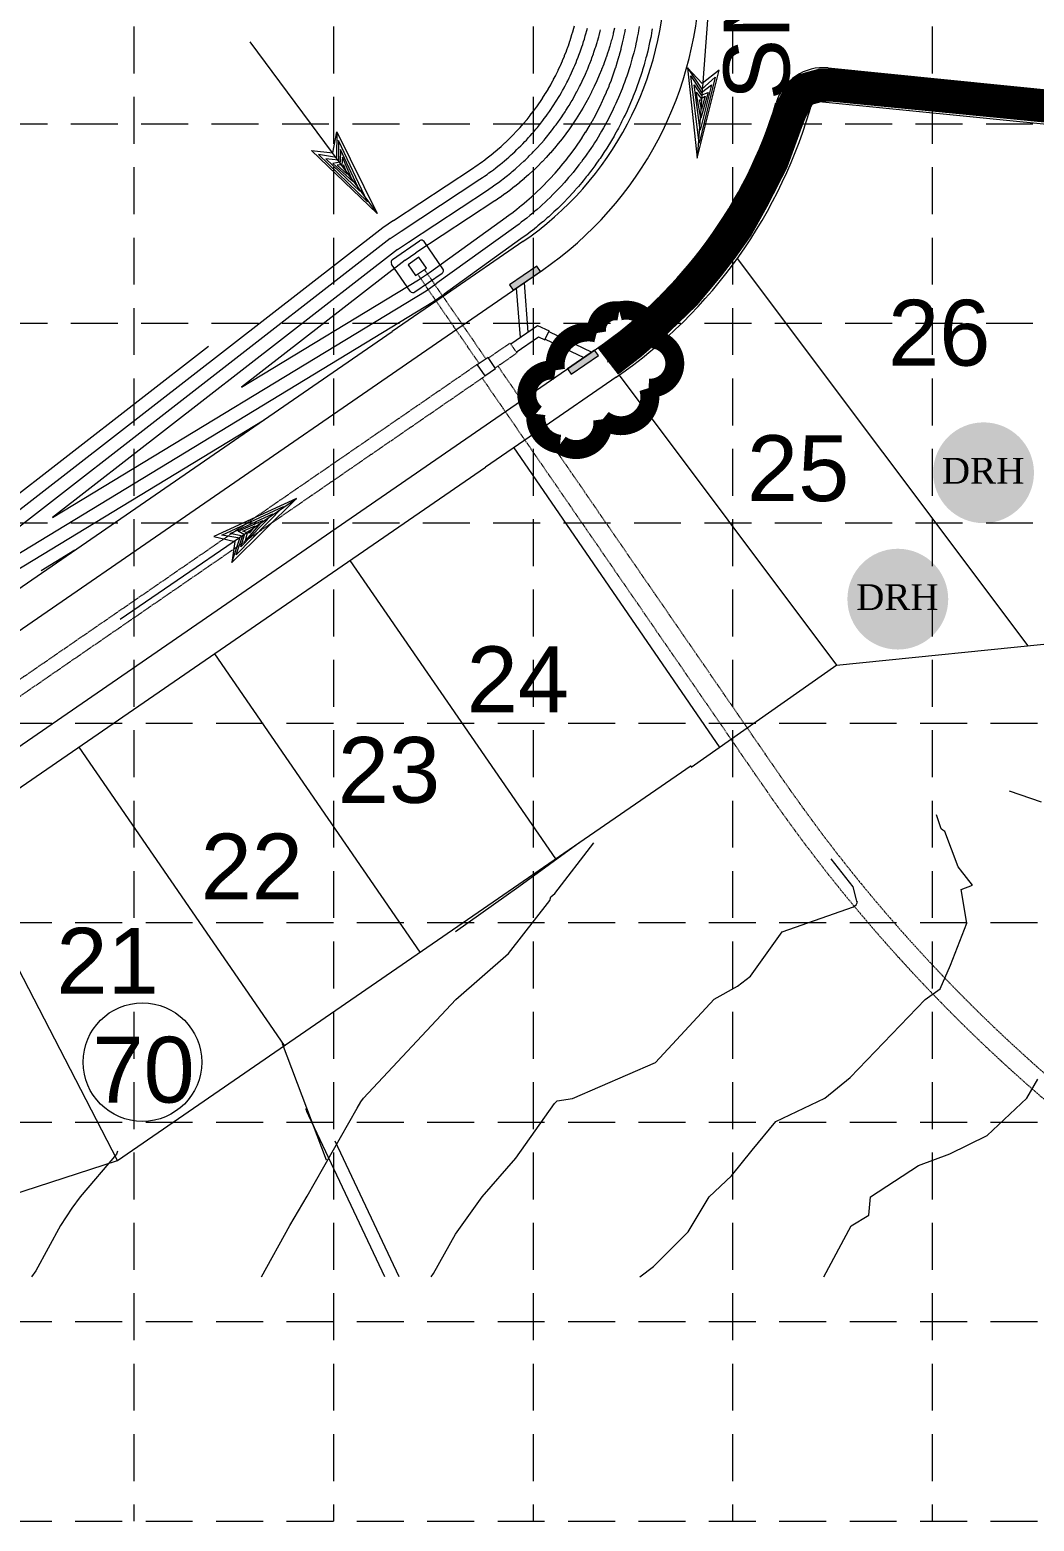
# Model space of a CAD drawing. Extents: x 33353 to 37237, y 80141 to 82571.
# Drawn here: x 35626.9 to 35931.8, y 80386.5 to 80839.5 of the extents above; entities that cross this region are included whole.
import ezdxf
from ezdxf.enums import TextEntityAlignment as Align

# ---------------------------------------------------------------- set-up
doc = ezdxf.new("R2010")
doc.units = 0
doc.header["$MEASUREMENT"] = 0
doc.linetypes.add('HIDDEN', pattern=[0.375, 0.25, -0.125])
doc.layers.get('0').update_dxf_attribs({"lineweight": 0})
for name, color, linetype, lineweight in [('3', 7, 'Continuous', 0), ('EROSION BLANKET', 84, 'Continuous', 0), ('LAYO-10', 7, 'Continuous', 0), ('LAYO-13', 7, 'Continuous', 0), ('LAYO-32', 7, 'Continuous', 0), ('LAYO-33', 7, 'Continuous', 0), ('LAYO-39', 7, 'Continuous', 0), ('LAYO-49', 7, 'Continuous', 0), ('LAYO-50', 7, 'Continuous', 0), ('LAYO-55', 7, 'Continuous', 0), ('LAYOSHD-27', 7, 'Continuous', 0), ('STRM-33', 7, 'Continuous', 0), ('STRM-43', 7, 'Continuous', 0), ('TOPOSHD-27', 7, 'Continuous', 0), ('TOPOSHD-33', 7, 'Continuous', 0), ('TOPOSHD-43', 7, 'Continuous', 0), ('TOPOSHD-5', 7, 'Continuous', 0), ('TOPOSHD-6', 7, 'Continuous', 0)]:
    doc.layers.add(name, color=color, linetype=linetype, lineweight=lineweight)
for name, color, linetype in [('BASE', 7, 'Continuous'), ('GRID', 254, 'HIDDEN'), ('LEGEND', 7, 'Continuous')]:
    doc.layers.add(name, color=color, linetype=linetype)
doc.styles.add('DRHorton', font='dutcheb.ttf')
doc.styles.get("Standard").update_dxf_attribs({"font": 'ARIAL.TTF'})

msp = doc.modelspace()

# ---------------------------------------------------------------- hatches: boundary and pattern name
h = msp.add_hatch(color=1)
h.paths.add_polyline_path([(35931.73, 80704.95, 1), (35901.12, 80704.95, 1)])
h.paths.add_polyline_path([(35902.63, 80698.64), (35929.97, 80698.64), (35929.97, 80712.21), (35902.63, 80712.21)], flags=24)
h = msp.add_hatch(color=1)
h.paths.add_polyline_path([(35905.69, 80666.56, 1), (35875.08, 80666.56, 1)])
h.paths.add_polyline_path([(35876.6, 80660.26), (35903.93, 80660.26), (35903.93, 80673.83), (35876.6, 80673.83)], flags=24)
at = {"layer": 'STRM-43', "linetype": 'Continuous', "lineweight": 0}
for points in [[(35780.75, 80767.72), (35772.52, 80762.05), (35773.65, 80760.4), (35781.89, 80766.08)], [(35798.34, 80742.19), (35790.1, 80736.52), (35791.23, 80734.87), (35799.47, 80740.55)]]:
    msp.add_hatch(color=7, dxfattribs=at).paths.add_polyline_path(points, flags=16)

# ---------------------------------------------------------------- linework, layer by layer
at = {"linetype": 'Continuous', "lineweight": 0}
for p, q in [((35774.77, 80711.17), (35773.86, 80712.53)), ((35836.48, 80621.38), (35774.77, 80711.17)), ((35827.63, 80615.51), (35871.88, 80646.58))]:
    msp.add_line(p, q, dxfattribs=at)
at = {"layer": '3', "color": 7, "linetype": 'Continuous', "lineweight": 0}
for p, q in [((35834.33, 80865.16), (35829.49, 80800.45)), ((35693.62, 80835.8), (35732.31, 80783.71)), ((35826.53, 80827.95), (35830.86, 80821.41)), ((35830.99, 80823.2), (35826.53, 80827.95)), ((35826.53, 80827.95), (35829.49, 80800.45)), ((35829.49, 80800.45), (35836.11, 80827.23)), ((35836.11, 80827.23), (35830.99, 80823.2)), ((35827.55, 80825.46), (35830.78, 80820.41)), ((35830.03, 80805.02), (35827.55, 80825.46)), ((35828.55, 80822.78), (35830.72, 80819.61)), ((35830.33, 80809.01), (35828.55, 80822.78)), ((35834.94, 80825.11), (35830.03, 80805.02)), ((35833.77, 80822.79), (35830.33, 80809.01)), ((35830.78, 80820.41), (35833.77, 80822.79)), ((35830.86, 80821.41), (35834.94, 80825.11)), ((35829.19, 80820.53), (35830.65, 80818.61)), ((35830.6, 80812.6), (35829.19, 80820.53)), ((35830.22, 80818.24), (35831.02, 80818.19)), ((35830.81, 80815.39), (35830.22, 80818.24)), ((35832.79, 80820.46), (35830.6, 80812.6)), ((35830.65, 80818.61), (35831.91, 80819.32)), ((35830.72, 80819.61), (35832.79, 80820.46)), ((35831.91, 80819.32), (35830.81, 80815.39)), ((35718.88, 80802.13), (35720.11, 80808.53)), ((35720.11, 80808.53), (35719.95, 80800.69)), ((35720.11, 80808.53), (35732.31, 80783.71)), ((35720.58, 80805.88), (35720.55, 80799.88)), ((35729.41, 80787.28), (35720.58, 80805.88)), ((35712.4, 80802.8), (35718.88, 80802.13)), ((35732.31, 80783.71), (35712.4, 80802.8)), ((35714.52, 80801.63), (35729.41, 80787.28)), ((35719.95, 80800.69), (35714.52, 80801.63)), ((35716.75, 80800.3), (35727.02, 80790.49)), ((35720.55, 80799.88), (35716.75, 80800.3)), ((35721.03, 80799.24), (35718.82, 80798.85)), ((35718.82, 80798.85), (35724.88, 80793.38)), ((35721.16, 80803.08), (35721.03, 80799.24)), ((35727.02, 80790.49), (35721.16, 80803.08)), ((35721.83, 80800.84), (35721.62, 80798.44)), ((35724.88, 80793.38), (35721.83, 80800.84)), ((35721.62, 80798.44), (35720.18, 80798.36)), ((35720.18, 80798.36), (35723.21, 80795.63)), ((35722.18, 80798.36), (35721.54, 80797.88)), ((35723.21, 80795.63), (35722.18, 80798.36)), ((35654.27, 80660.48), (35707.81, 80697.14)), ((35707.81, 80697.14), (35682.77, 80685.57)), ((35685.15, 80685.99), (35703.9, 80694.71)), ((35688.19, 80677.65), (35707.81, 80697.14)), ((35703.9, 80694.71), (35689.49, 80680)), ((35687.69, 80686.52), (35700.6, 80692.45)), ((35690.12, 80687.21), (35697.63, 80690.41)), ((35700.6, 80692.45), (35690.96, 80682.45)), ((35697.63, 80690.41), (35692.32, 80684.36)), ((35682.77, 80685.57), (35689.11, 80684.1)), ((35690.59, 80685.11), (35685.15, 80685.99)), ((35691.42, 80685.68), (35687.69, 80686.52)), ((35689.49, 80680), (35691.42, 80685.68)), ((35692.08, 80686.13), (35690.12, 80687.21)), ((35690.96, 80682.45), (35692.08, 80686.13)), ((35691.57, 80687.23), (35695.32, 80688.83)), ((35692.9, 80686.69), (35691.57, 80687.23)), ((35692.32, 80684.36), (35692.9, 80686.69)), ((35693.46, 80686.59), (35693.01, 80687.25)), ((35695.32, 80688.83), (35693.46, 80686.59)), ((35688.19, 80677.65), (35690.59, 80685.11)), ((35689.11, 80684.1), (35688.19, 80677.65))]:
    msp.add_line(p, q, dxfattribs=at)
at = {"layer": 'EROSION BLANKET', "linetype": 'Continuous', "lineweight": 0}
for p, q in [((35865.69, 80822.56), (35862.01, 80821.21)), ((35868.62, 80822.86), (35865.69, 80822.56)), ((35959.08, 80813.8), (35868.62, 80822.86)), ((35860.28, 80819.64), (35857.73, 80815.21)), ((35862.01, 80821.21), (35860.28, 80819.64)), ((35857.73, 80815.21), (35852.43, 80799.84)), ((35852.43, 80799.84), (35848.69, 80792.45)), ((35848.69, 80792.45), (35840.79, 80778.07)), ((35840.79, 80778.07), (35834.06, 80769.13)), ((35834.06, 80769.13), (35826.28, 80759.48)), ((35826.28, 80759.48), (35814.97, 80748.64)), ((35814.97, 80748.64), (35802.24, 80738.52))]:
    msp.add_line(p, q, dxfattribs=at)
at = {"layer": 'EROSION BLANKET', "linetype": 'Continuous', "lineweight": 0, "const_width": 10, "flags": 128}
msp.add_lwpolyline([(35959.02, 80813.99), (35870.43, 80822.66), (35867.07, 80822.66), (35863.76, 80821.76), (35862.36, 80821.32), (35861.07, 80820.42), (35860.29, 80819.36), (35858.77, 80816.56), (35857.93, 80814.93), (35857.09, 80812.86), (35852.28, 80799.66), (35846.42, 80788.17), (35841.61, 80779.53), (35837.23, 80773.34), (35832.74, 80767.52), (35825.86, 80759.26), (35817.14, 80750.87), (35809.36, 80744.05), (35802.4, 80738.68)], dxfattribs=at)
at = {"layer": 'GRID', "linetype": 'HIDDEN', "lineweight": 15, "ltscale": 57}
for p, q in [((35658.43, 82507.72), (35658.43, 80386.52)), ((35719.03, 82507.72), (35719.03, 80386.52)), ((35779.63, 82507.72), (35779.63, 80386.52)), ((35840.23, 82507.72), (35840.23, 80386.52)), ((35900.83, 82507.72), (35900.83, 80386.52)), ((33416.3, 80810.97), (37173.39, 80810.97)), ((33416.3, 80750.38), (37173.39, 80750.38)), ((33416.3, 80689.78), (37173.39, 80689.78)), ((33417.66, 80628.91), (37174.74, 80628.91)), ((33417.66, 80568.31), (37174.74, 80568.31)), ((33417.66, 80507.72), (37174.74, 80507.72)), ((33417.66, 80447.12), (37174.74, 80447.12)), ((33417.66, 80386.52), (37174.74, 80386.52))]:
    msp.add_line(p, q, dxfattribs=at)
at = {"layer": 'LAYO-32', "color": 7, "linetype": 'Continuous', "lineweight": 0}
for p, q in [((35964.44, 80807.78), (35864.48, 80817.83)), ((35776.55, 80775.15), (35753.35, 80759.17)), ((35753.35, 80759.17), (35736.88, 80747.83)), ((35804.91, 80733.97), (35781.71, 80717.99)), ((35781.71, 80717.99), (35765.24, 80706.65))]:
    msp.add_line(p, q, dxfattribs=at)
for radius, end in [(100, 359.9186), (150, 344.6637)]:
    msp.add_arc((35719.82, 80857.5), radius, 304.5577, end, dxfattribs=at)
at = {"layer": 'LAYO-33', "color": 7, "linetype": 'Continuous', "lineweight": 0}
for p, q in [((35841.66, 80770.01), (35929.84, 80652.39)), ((35805.75, 80734.55), (35871.79, 80646.47))]:
    msp.add_line(p, q, dxfattribs=at)
at = {"layer": 'LAYO-39', "color": 7, "linetype": 'Continuous', "lineweight": 0}
msp.add_line((35871.79, 80646.47), (35993.38, 80658.86), dxfattribs=at)
at = {"layer": 'LAYO-49', "color": 7, "linetype": 'Continuous', "lineweight": 0}
for p, q in [((35589.74, 80646.48), (35736.88, 80747.83)), ((35618.1, 80605.3), (35765.24, 80706.65))]:
    msp.add_line(p, q, dxfattribs=at)
at = {"layer": 'LAYO-50', "color": 7, "linetype": 'Continuous', "lineweight": 0}
for p, q in [((35724.06, 80678.29), (35786.46, 80587.7)), ((35682.88, 80649.92), (35745.28, 80559.33)), ((35641.71, 80621.56), (35704.1, 80530.97)), ((35653.48, 80496.1), (35827.63, 80616.06)), ((35653.48, 80496.1), (35601.97, 80595.62)), ((35704.14, 80530.85), (35704.1, 80530.97)), ((35544.52, 80460.76), (35653.48, 80496.1))]:
    msp.add_line(p, q, dxfattribs=at)
at = {"layer": 'LAYO-55', "color": 7, "linetype": 'Continuous', "lineweight": 0}
msp.add_circle((35661.04, 80525.94), 18, dxfattribs=at)
at = {"layer": 'LAYOSHD-27', "color": 7, "linetype": 'Continuous', "lineweight": 0}
for p, q in [((35869.27, 80827.9), (35962.34, 80818.54)), ((35742.83, 80739.18), (35782.5, 80766.5)), ((35759.28, 80715.3), (35798.95, 80742.62))]:
    msp.add_line(p, q, dxfattribs=at)
for centre, radius, start, end in [((35719.82, 80857.5), 110.5, 304.5577, 359.9186), ((35867.77, 80812.98), 15, 84.2578, 163.2503), ((35719.82, 80857.5), 139.5, 304.5577, 343.2503)]:
    msp.add_arc(centre, radius, start, end, dxfattribs=at)
at = {"layer": 'LEGEND', "color": 170, "ltscale": 100, "const_width": 5.75}
msp.add_lwpolyline([(35786.46, 80736.07, 0.520567), (35786.46, 80736.07, 0.765195), (35780.49, 80722.81, 0.417879), (35787.84, 80713.61, 0.6649), (35800.8, 80721.2, 0.744833), (35814.7, 80730.66, 0.975642), (35816.02, 80745.6, 0.520567), (35805.82, 80754.05, 0.520567), (35798.97, 80747.38, 0.540264), (35786.46, 80736.07)], format="xyb", close=True, dxfattribs=at)
at = {"layer": 'STRM-33', "color": 7, "linetype": 'Continuous', "lineweight": 0}
for p, q in [((35776.9, 80762.64), (35778.09, 80747.68)), ((35774.52, 80761), (35775.71, 80746.04)), ((35772.85, 80744.07), (35781.02, 80749.7)), ((35781.02, 80749.7), (35784.51, 80748.03)), ((35774.56, 80741.6), (35781.29, 80746.24)), ((35781.29, 80746.24), (35783.22, 80745.33)), ((35783.22, 80745.33), (35784.51, 80748.03)), ((35783.33, 80745.55), (35795.09, 80739.96)), ((35784.4, 80747.81), (35797.47, 80741.59))]:
    msp.add_line(p, q, dxfattribs=at)
at = {"layer": 'STRM-43', "color": 7, "linetype": 'Continuous', "lineweight": 0}
for p, q in [((35780.75, 80767.72), (35772.52, 80762.05)), ((35781.89, 80766.08), (35780.75, 80767.72)), ((35773.65, 80760.4), (35781.89, 80766.08)), ((35772.52, 80762.05), (35773.65, 80760.4)), ((35798.34, 80742.19), (35790.1, 80736.52)), ((35791.23, 80734.87), (35799.47, 80740.55)), ((35799.47, 80740.55), (35798.34, 80742.19)), ((35790.1, 80736.52), (35791.23, 80734.87))]:
    msp.add_line(p, q, dxfattribs=at)
at = {"layer": 'TOPOSHD-27', "color": 7, "linetype": 'Continuous', "lineweight": 0}
for p, q in [((35595.69, 80637.83), (35742.83, 80739.18)), ((35612.14, 80613.95), (35759.28, 80715.3))]:
    msp.add_line(p, q, dxfattribs=at)
at = {"layer": 'TOPOSHD-33', "color": 7, "linetype": 'HIDDEN', "lineweight": 0}
for p, q in [((35763.31, 80738.1), (35744.59, 80765.28)), ((35765.36, 80739.52), (35746.65, 80766.7)), ((35766.08, 80739.81), (35772.67, 80744.35)), ((35772.67, 80744.35), (35774.75, 80741.33)), ((35768.16, 80736.79), (35774.75, 80741.33)), ((35762.62, 80737.78), (35602.71, 80627.64)), ((35855.17, 80612.22), (35769.07, 80737.22)), ((35765.03, 80734.28), (35605.12, 80624.14)), ((35850.23, 80608.81), (35764.13, 80733.81))]:
    msp.add_line(p, q, dxfattribs=at)
for radius in [493, 487]:
    msp.add_arc((36256.24, 80888.46), radius, 214.5578, 234.7675, dxfattribs=at)
at = {"layer": 'TOPOSHD-43', "color": 7, "linetype": 'Continuous', "lineweight": 0}
for p, q in [((35736.96, 80769.74), (35745.2, 80775.41)), ((35752.26, 80766.92), (35746.59, 80775.16)), ((35742.38, 80760.11), (35736.7, 80768.35)), ((35744.99, 80770.42), (35741.7, 80768.15)), ((35741.7, 80768.15), (35743.97, 80764.85)), ((35743.97, 80764.85), (35747.26, 80767.12)), ((35747.26, 80767.12), (35744.99, 80770.42)), ((35743.77, 80759.86), (35752, 80765.53)), ((35765.98, 80739.95), (35762.69, 80737.68)), ((35768.25, 80736.65), (35765.98, 80739.95)), ((35762.69, 80737.68), (35764.96, 80734.38)), ((35764.96, 80734.38), (35768.25, 80736.65))]:
    msp.add_line(p, q, dxfattribs=at)
for centre, start, end in [((35745.76, 80774.59), 34.5578, 124.5578), ((35737.53, 80768.92), 124.5578, 214.5578), ((35751.44, 80766.35), 304.5578, 34.5578), ((35743.2, 80760.68), 214.5578, 304.5578)]:
    msp.add_arc(centre, 1, start, end, dxfattribs=at)
at = {"layer": 'TOPOSHD-5', "color": 43, "linetype": 'Continuous', "lineweight": 0}
for p, q in [((35800.03, 80839.06), (35800.14, 80839.52)), ((35811.89, 80840.52), (35811.67, 80839.26)), ((35798.68, 80834.35), (35799.07, 80835.6)), ((35799.07, 80835.6), (35799.21, 80836.06)), ((35799.21, 80836.06), (35799.57, 80837.32)), ((35799.57, 80837.32), (35799.69, 80837.78)), ((35799.69, 80837.78), (35800.03, 80839.06)), ((35810.86, 80835.26), (35810.7, 80834.51)), ((35811.14, 80836.5), (35810.86, 80835.26)), ((35811.29, 80837.25), (35811.14, 80836.5)), ((35811.54, 80838.51), (35811.29, 80837.25)), ((35811.67, 80839.26), (35811.54, 80838.51)), ((35796.9, 80829.29), (35797.36, 80830.5)), ((35797.36, 80830.5), (35797.53, 80830.96)), ((35797.53, 80830.96), (35797.97, 80832.19)), ((35797.97, 80832.19), (35798.12, 80832.65)), ((35798.12, 80832.65), (35798.54, 80833.89)), ((35798.54, 80833.89), (35798.68, 80834.35)), ((35809.68, 80830.54), (35809.33, 80829.33)), ((35809.88, 80831.29), (35809.68, 80830.54)), ((35810.21, 80832.52), (35809.88, 80831.29)), ((35810.4, 80833.27), (35810.21, 80832.52)), ((35810.7, 80834.51), (35810.4, 80833.27)), ((35795.32, 80825.54), (35795.52, 80825.99)), ((35795.52, 80825.99), (35796.04, 80827.18)), ((35796.04, 80827.18), (35796.23, 80827.63)), ((35796.23, 80827.63), (35796.72, 80828.83)), ((35796.72, 80828.83), (35796.9, 80829.29)), ((35808.49, 80826.63), (35808.09, 80825.43)), ((35808.73, 80827.37), (35808.49, 80826.63)), ((35809.11, 80828.58), (35808.73, 80827.37)), ((35809.33, 80829.33), (35809.11, 80828.58)), ((35793.26, 80821.28), (35793.79, 80822.31)), ((35793.79, 80822.31), (35794.01, 80822.76)), ((35794.01, 80822.76), (35794.57, 80823.91)), ((35794.57, 80823.91), (35794.79, 80824.37)), ((35794.79, 80824.37), (35795.32, 80825.54)), ((35806.68, 80821.58), (35806.39, 80820.85)), ((35807.13, 80822.76), (35806.68, 80821.58)), ((35807.4, 80823.5), (35807.13, 80822.76)), ((35807.83, 80824.69), (35807.4, 80823.5)), ((35808.09, 80825.43), (35807.83, 80824.69)), ((35790.57, 80816.51), (35791.23, 80817.6)), ((35791.23, 80817.6), (35791.48, 80818.04)), ((35791.48, 80818.04), (35792.11, 80819.15)), ((35792.11, 80819.15), (35792.36, 80819.6)), ((35792.36, 80819.6), (35792.97, 80820.72)), ((35792.97, 80820.72), (35792.99, 80820.76)), ((35792.99, 80820.76), (35793.05, 80820.87)), ((35793.05, 80820.87), (35793.26, 80821.28)), ((35804.78, 80817.08), (35804.3, 80816.05)), ((35805.1, 80817.8), (35804.78, 80817.08)), ((35805.61, 80818.95), (35805.1, 80817.8)), ((35805.91, 80819.68), (35805.61, 80818.95)), ((35806.39, 80820.85), (35805.91, 80819.68)), ((35787.65, 80812.04), (35788.37, 80813.08)), ((35788.37, 80813.08), (35788.66, 80813.51)), ((35788.66, 80813.51), (35789.35, 80814.56)), ((35789.35, 80814.56), (35789.63, 80815)), ((35789.63, 80815), (35790.31, 80816.07)), ((35790.31, 80816.07), (35790.57, 80816.51)), ((35802.43, 80812.26), (35802.05, 80811.55)), ((35803, 80813.37), (35802.43, 80812.26)), ((35803.36, 80814.09), (35803, 80813.37)), ((35803.91, 80815.22), (35803.36, 80814.09)), ((35803.94, 80815.28), (35803.91, 80815.22)), ((35804, 80815.39), (35803.94, 80815.28)), ((35804.3, 80816.05), (35804, 80815.39)), ((35784.12, 80807.37), (35784.44, 80807.78)), ((35784.44, 80807.78), (35785.22, 80808.76)), ((35785.22, 80808.76), (35785.54, 80809.18)), ((35785.54, 80809.18), (35786.3, 80810.18)), ((35786.3, 80810.18), (35786.61, 80810.6)), ((35786.61, 80810.6), (35787.35, 80811.62)), ((35787.35, 80811.62), (35787.65, 80812.04)), ((35800.04, 80807.97), (35799.39, 80806.9)), ((35800.44, 80808.67), (35800.04, 80807.97)), ((35801.07, 80809.75), (35800.44, 80808.67)), ((35801.45, 80810.45), (35801.07, 80809.75)), ((35802.05, 80811.55), (35801.45, 80810.45)), ((35779.82, 80802.51), (35780.61, 80803.35)), ((35780.61, 80803.35), (35780.97, 80803.74)), ((35780.97, 80803.74), (35781.81, 80804.66)), ((35781.81, 80804.66), (35782.16, 80805.06)), ((35782.16, 80805.06), (35782.98, 80806)), ((35782.98, 80806), (35783.31, 80806.41)), ((35783.31, 80806.41), (35784.12, 80807.37)), ((35797.17, 80803.44), (35796.72, 80802.76)), ((35797.86, 80804.47), (35797.17, 80803.44)), ((35798.3, 80805.16), (35797.86, 80804.47)), ((35798.97, 80806.21), (35798.3, 80805.16)), ((35799.39, 80806.9), (35798.97, 80806.21)), ((35775.56, 80798.37), (35775.95, 80798.73)), ((35775.95, 80798.73), (35776.86, 80799.57)), ((35776.86, 80799.57), (35777.25, 80799.94)), ((35777.25, 80799.94), (35778.14, 80800.8)), ((35778.14, 80800.8), (35778.51, 80801.18)), ((35778.51, 80801.18), (35779.39, 80802.06)), ((35779.39, 80802.06), (35779.42, 80802.09)), ((35779.42, 80802.09), (35779.48, 80802.15)), ((35779.48, 80802.15), (35779.82, 80802.51)), ((35794.32, 80799.41), (35793.57, 80798.43)), ((35794.8, 80800.07), (35794.32, 80799.41)), ((35795.54, 80801.07), (35794.8, 80800.07)), ((35796.01, 80801.74), (35795.54, 80801.07)), ((35796.72, 80802.76), (35796.01, 80801.74)), ((35770.1, 80793.86), (35770.52, 80794.18)), ((35770.52, 80794.18), (35771.5, 80794.94)), ((35771.5, 80794.94), (35771.91, 80795.27)), ((35771.91, 80795.27), (35772.88, 80796.05)), ((35772.88, 80796.05), (35773.28, 80796.4)), ((35773.28, 80796.4), (35774.23, 80797.2)), ((35774.23, 80797.2), (35774.63, 80797.55)), ((35774.63, 80797.55), (35775.56, 80798.37)), ((35790.45, 80794.59), (35789.7, 80793.73)), ((35790.99, 80795.23), (35790.45, 80794.59)), ((35791.77, 80796.17), (35790.99, 80795.23)), ((35792.29, 80796.82), (35791.77, 80796.17)), ((35793.06, 80797.78), (35792.29, 80796.82)), ((35793.57, 80798.43), (35793.06, 80797.78)), ((35741.83, 80775.01), (35765.76, 80790.8)), ((35765.76, 80790.8), (35766.21, 80791.1)), ((35766.21, 80791.1), (35767.23, 80791.79)), ((35767.23, 80791.79), (35767.67, 80792.09)), ((35767.67, 80792.09), (35768.68, 80792.81)), ((35768.68, 80792.81), (35769.11, 80793.12)), ((35769.11, 80793.12), (35770.1, 80793.86)), ((35786.26, 80790.02), (35785.66, 80789.42)), ((35786.85, 80790.64), (35786.26, 80790.02)), ((35787.69, 80791.52), (35786.85, 80790.64)), ((35788.26, 80792.14), (35787.69, 80791.52)), ((35789.09, 80793.04), (35788.26, 80792.14)), ((35789.13, 80793.08), (35789.09, 80793.04)), ((35789.19, 80793.15), (35789.13, 80793.08)), ((35789.7, 80793.73), (35789.19, 80793.15)), ((35781.78, 80785.74), (35780.89, 80784.95)), ((35782.43, 80786.33), (35781.78, 80785.74)), ((35783.31, 80787.13), (35782.43, 80786.33)), ((35783.94, 80787.73), (35783.31, 80787.13)), ((35784.8, 80788.56), (35783.94, 80787.73)), ((35785.66, 80789.42), (35784.8, 80788.56)), ((35776.08, 80781.02), (35775.38, 80780.49)), ((35777.03, 80781.75), (35776.08, 80781.02)), ((35777.71, 80782.29), (35777.03, 80781.75)), ((35778.64, 80783.04), (35777.71, 80782.29)), ((35779.31, 80783.6), (35778.64, 80783.04)), ((35780.23, 80784.37), (35779.31, 80783.6)), ((35780.89, 80784.95), (35780.23, 80784.37)), ((35773.71, 80779.26), (35750.43, 80762.53)), ((35774.42, 80779.78), (35773.71, 80779.26)), ((35775.38, 80780.49), (35774.42, 80779.78)), ((35738.52, 80772.76), (35633.76, 80691.37)), ((35738.52, 80772.76), (35741.83, 80775.01)), ((35747.15, 80760.24), (35750.43, 80762.53)), ((35633.76, 80691.37), (35747.15, 80760.24)), ((35876.88, 80579.22), (35870.11, 80587.7)), ((35877.83, 80575.19), (35876.88, 80579.22)), ((35855.27, 80565.49), (35876.91, 80573.13)), ((35876.91, 80573.13), (35877.78, 80573.75)), ((35877.78, 80573.75), (35878.12, 80574.54)), ((35877.97, 80574.82), (35877.83, 80575.19)), ((35878.12, 80574.54), (35877.97, 80574.82)), ((35845.67, 80552.01), (35855.27, 80565.49)), ((35841.71, 80548.98), (35845.67, 80552.01)), ((35816.78, 80525.88), (35834.67, 80545.06)), ((35834.67, 80545.06), (35841.71, 80548.98)), ((35791.65, 80514.93), (35816.78, 80525.88)), ((35774.4, 80496.79), (35786.2, 80513.4)), ((35786.2, 80513.4), (35786.99, 80514.2)), ((35786.99, 80514.2), (35791.65, 80514.93)), ((35764.16, 80485.07), (35774.4, 80496.79)), ((35756.06, 80473.74), (35764.16, 80485.07)), ((35749.41, 80461.76), (35756.06, 80473.74)), ((35748.74, 80460.76), (35749.41, 80461.76))]:
    msp.add_line(p, q, dxfattribs=at)
at = {"layer": 'TOPOSHD-6', "color": 43, "linetype": 'Continuous', "lineweight": 0}
for p, q in [((35791.81, 80839.29), (35792.2, 80840.73)), ((35795.94, 80839.26), (35796.13, 80839.96)), ((35804.36, 80839.99), (35803.99, 80838.45)), ((35807.62, 80839.32), (35807.68, 80839.64)), ((35815.83, 80839.8), (35815.73, 80839.26)), ((35790.36, 80834.65), (35790.84, 80836.07)), ((35790.84, 80836.07), (35790.88, 80836.19)), ((35790.88, 80836.19), (35791.32, 80837.61)), ((35791.32, 80837.61), (35791.36, 80837.73)), ((35791.36, 80837.73), (35791.78, 80839.17)), ((35791.78, 80839.17), (35791.81, 80839.29)), ((35794.48, 80834.36), (35794.71, 80835.04)), ((35794.71, 80835.04), (35795, 80835.98)), ((35795, 80835.98), (35795.22, 80836.67)), ((35795.22, 80836.67), (35795.49, 80837.61)), ((35795.49, 80837.61), (35795.69, 80838.31)), ((35795.69, 80838.31), (35795.94, 80839.26)), ((35803.38, 80836.11), (35802.93, 80834.53)), ((35803.45, 80836.34), (35803.38, 80836.11)), ((35803.51, 80836.59), (35803.45, 80836.34)), ((35803.92, 80838.16), (35803.51, 80836.59)), ((35803.99, 80838.45), (35803.92, 80838.16)), ((35806.41, 80833.8), (35806.82, 80835.49)), ((35806.82, 80835.49), (35807.18, 80837.13)), ((35807.18, 80837.13), (35807.24, 80837.4)), ((35807.24, 80837.4), (35807.56, 80839.01)), ((35807.56, 80839.01), (35807.62, 80839.32)), ((35814.92, 80835.08), (35814.58, 80833.53)), ((35815.04, 80835.61), (35814.92, 80835.08)), ((35815.35, 80837.17), (35815.04, 80835.61)), ((35815.46, 80837.7), (35815.35, 80837.17)), ((35815.73, 80839.26), (35815.46, 80837.7)), ((35788.61, 80830.13), (35789.18, 80831.51)), ((35789.18, 80831.51), (35789.22, 80831.63)), ((35789.22, 80831.63), (35789.76, 80833.02)), ((35789.76, 80833.02), (35789.81, 80833.13)), ((35789.81, 80833.13), (35790.32, 80834.54)), ((35790.32, 80834.54), (35790.36, 80834.65)), ((35792.97, 80830.23), (35793.33, 80831.16)), ((35793.33, 80831.16), (35793.58, 80831.82)), ((35793.58, 80831.82), (35793.92, 80832.75)), ((35793.92, 80832.75), (35794.16, 80833.42)), ((35794.16, 80833.42), (35794.48, 80834.36)), ((35801.73, 80830.83), (35801.14, 80829.19)), ((35801.77, 80830.96), (35801.73, 80830.83)), ((35801.82, 80831.09), (35801.77, 80830.96)), ((35802.37, 80832.74), (35801.82, 80831.09)), ((35802.42, 80832.91), (35802.37, 80832.74)), ((35802.93, 80834.53), (35802.42, 80832.91)), ((35805.3, 80829.81), (35805.8, 80831.53)), ((35805.8, 80831.53), (35805.85, 80831.69)), ((35805.85, 80831.69), (35805.9, 80831.87)), ((35805.9, 80831.87), (35806.36, 80833.59)), ((35806.36, 80833.59), (35806.41, 80833.8)), ((35813.93, 80830.93), (35813.51, 80829.4)), ((35814.07, 80831.46), (35813.93, 80830.93)), ((35814.45, 80833), (35814.07, 80831.46)), ((35814.58, 80833.53), (35814.45, 80833)), ((35786.56, 80825.74), (35787.22, 80827.08)), ((35787.22, 80827.08), (35787.28, 80827.19)), ((35787.28, 80827.19), (35787.91, 80828.55)), ((35787.91, 80828.55), (35787.96, 80828.65)), ((35787.96, 80828.65), (35788.56, 80830.02)), ((35788.56, 80830.02), (35788.61, 80830.13)), ((35790.92, 80825.55), (35791.35, 80826.46)), ((35791.35, 80826.46), (35791.64, 80827.09)), ((35791.64, 80827.09), (35792.04, 80828.01)), ((35792.04, 80828.01), (35792.32, 80828.65)), ((35792.32, 80828.65), (35792.7, 80829.57)), ((35792.7, 80829.57), (35792.97, 80830.23)), ((35800.44, 80827.37), (35799.76, 80825.7)), ((35800.47, 80827.43), (35800.44, 80827.37)), ((35801.1, 80829.09), (35800.47, 80827.43)), ((35801.14, 80829.19), (35801.1, 80829.09)), ((35803.43, 80824.27), (35804.09, 80826.08)), ((35804.09, 80826.08), (35804.11, 80826.15)), ((35804.11, 80826.15), (35804.72, 80827.94)), ((35804.72, 80827.94), (35804.75, 80828.04)), ((35804.75, 80828.04), (35805.3, 80829.81)), ((35812.75, 80826.82), (35812.27, 80825.31)), ((35812.91, 80827.35), (35812.75, 80826.82)), ((35813.36, 80828.87), (35812.91, 80827.35)), ((35813.51, 80829.4), (35813.36, 80828.87)), ((35783.41, 80820.13), (35784.18, 80821.39)), ((35784.18, 80821.39), (35784.24, 80821.5)), ((35784.24, 80821.5), (35784.99, 80822.79)), ((35784.99, 80822.79), (35785.05, 80822.9)), ((35785.05, 80822.9), (35785.76, 80824.2)), ((35785.76, 80824.2), (35785.82, 80824.31)), ((35785.82, 80824.31), (35785.89, 80824.44)), ((35785.89, 80824.45), (35786.51, 80825.65)), ((35785.89, 80824.44), (35785.89, 80824.45)), ((35786.51, 80825.65), (35786.56, 80825.74)), ((35788.58, 80821.02), (35789.06, 80821.9)), ((35789.06, 80821.9), (35789.4, 80822.52)), ((35789.4, 80822.52), (35789.44, 80822.6)), ((35789.44, 80822.6), (35789.47, 80822.66)), ((35789.47, 80822.66), (35789.89, 80823.46)), ((35789.89, 80823.46), (35790.18, 80824.02)), ((35790.18, 80824.02), (35790.62, 80824.92)), ((35790.62, 80824.92), (35790.92, 80825.55)), ((35798.22, 80822.27), (35797.4, 80820.6)), ((35799.01, 80823.98), (35798.22, 80822.28)), ((35798.22, 80822.28), (35798.22, 80822.27)), ((35799.76, 80825.7), (35799.01, 80823.98)), ((35799.01, 80823.98), (35799.01, 80823.98)), ((35801.96, 80820.6), (35802.71, 80822.41)), ((35802.71, 80822.41), (35802.87, 80822.83)), ((35802.71, 80822.41), (35802.71, 80822.41)), ((35802.87, 80822.83), (35803.41, 80824.21)), ((35803.41, 80824.21), (35803.42, 80824.24)), ((35803.42, 80824.24), (35803.43, 80824.27)), ((35811.39, 80822.76), (35810.85, 80821.28)), ((35811.58, 80823.29), (35811.39, 80822.76)), ((35812.09, 80824.79), (35811.58, 80823.29)), ((35812.27, 80825.31), (35812.09, 80824.79)), ((35780.74, 80816.11), (35781.58, 80817.32)), ((35781.58, 80817.32), (35781.66, 80817.43)), ((35781.66, 80817.43), (35782.48, 80818.66)), ((35782.48, 80818.66), (35782.55, 80818.77)), ((35782.55, 80818.77), (35783.34, 80820.02)), ((35783.34, 80820.02), (35783.41, 80820.13)), ((35785.95, 80816.67), (35786.49, 80817.51)), ((35786.49, 80817.51), (35786.86, 80818.1)), ((35786.86, 80818.1), (35787.38, 80818.95)), ((35787.38, 80818.95), (35787.74, 80819.55)), ((35787.74, 80819.55), (35788.23, 80820.42)), ((35788.23, 80820.42), (35788.58, 80821.02)), ((35795.65, 80817.27), (35794.73, 80815.67)), ((35795.66, 80817.29), (35795.65, 80817.27)), ((35796.54, 80818.92), (35795.66, 80817.29)), ((35796.63, 80819.08), (35796.54, 80818.92)), ((35797.4, 80820.59), (35796.63, 80819.09)), ((35796.63, 80819.09), (35796.63, 80819.08)), ((35797.4, 80820.6), (35797.4, 80820.59)), ((35799.48, 80815.28), (35800.34, 80817.01)), ((35800.34, 80817.01), (35800.42, 80817.18)), ((35800.42, 80817.18), (35800.43, 80817.2)), ((35800.43, 80817.2), (35801.17, 80818.79)), ((35801.17, 80818.81), (35801.96, 80820.59)), ((35801.17, 80818.79), (35801.17, 80818.81)), ((35801.96, 80820.59), (35801.96, 80820.6)), ((35809.03, 80816.8), (35808.39, 80815.36)), ((35809.25, 80817.31), (35809.03, 80816.8)), ((35809.86, 80818.77), (35809.25, 80817.31)), ((35810.07, 80819.29), (35809.86, 80818.77)), ((35810.65, 80820.76), (35810.07, 80819.29)), ((35810.85, 80821.28), (35810.65, 80820.76)), ((35777.71, 80812.18), (35777.81, 80812.29)), ((35777.81, 80812.29), (35778.72, 80813.43)), ((35778.72, 80813.43), (35778.81, 80813.54)), ((35778.81, 80813.54), (35779.7, 80814.7)), ((35779.7, 80814.7), (35779.79, 80814.82)), ((35779.79, 80814.82), (35780.65, 80816)), ((35780.65, 80816), (35780.74, 80816.11)), ((35782.62, 80811.94), (35783.05, 80812.5)), ((35783.05, 80812.5), (35783.63, 80813.3)), ((35783.63, 80813.3), (35784.04, 80813.86)), ((35784.04, 80813.86), (35784.61, 80814.68)), ((35784.61, 80814.68), (35785.01, 80815.25)), ((35785.01, 80815.25), (35785.57, 80816.08)), ((35785.57, 80816.08), (35785.95, 80816.67)), ((35792.76, 80812.46), (35791.75, 80810.94)), ((35792.78, 80812.49), (35792.76, 80812.46)), ((35793.76, 80814.05), (35792.78, 80812.49)), ((35793.77, 80814.07), (35793.76, 80814.05)), ((35794.72, 80815.65), (35793.77, 80814.07)), ((35794.73, 80815.67), (35794.72, 80815.65)), ((35797.64, 80811.82), (35798.56, 80813.5)), ((35798.56, 80813.5), (35798.58, 80813.54)), ((35798.58, 80813.54), (35799.47, 80815.25)), ((35799.47, 80815.25), (35799.48, 80815.28)), ((35807.23, 80812.91), (35806.54, 80811.5)), ((35807.48, 80813.42), (35807.23, 80812.91)), ((35807.55, 80813.55), (35807.48, 80813.42)), ((35807.57, 80813.6), (35807.55, 80813.55)), ((35808.17, 80814.89), (35807.57, 80813.6)), ((35808.39, 80815.36), (35808.17, 80814.89)), ((35773.61, 80807.59), (35774.54, 80808.56)), ((35774.54, 80808.56), (35774.64, 80808.67)), ((35774.64, 80808.67), (35775.62, 80809.74)), ((35775.62, 80809.74), (35775.72, 80809.85)), ((35775.72, 80809.85), (35776.68, 80810.95)), ((35776.68, 80810.95), (35776.78, 80811.06)), ((35776.78, 80811.06), (35777.71, 80812.18)), ((35778.77, 80807.26), (35779.42, 80808)), ((35779.42, 80808), (35779.88, 80808.53)), ((35779.88, 80808.53), (35780.51, 80809.29)), ((35780.51, 80809.29), (35780.96, 80809.83)), ((35780.96, 80809.83), (35781.58, 80810.6)), ((35781.58, 80810.6), (35782.02, 80811.15)), ((35782.02, 80811.15), (35782.62, 80811.94)), ((35789.56, 80807.86), (35788.46, 80806.41)), ((35789.59, 80807.89), (35789.56, 80807.86)), ((35790.66, 80809.37), (35789.59, 80807.89)), ((35790.68, 80809.4), (35790.66, 80809.37)), ((35791.73, 80810.9), (35790.68, 80809.4)), ((35791.75, 80810.94), (35791.73, 80810.9)), ((35794.59, 80806.78), (35795.61, 80808.38)), ((35795.61, 80808.38), (35795.64, 80808.44)), ((35795.64, 80808.44), (35796.63, 80810.07)), ((35796.63, 80810.07), (35796.66, 80810.11)), ((35796.66, 80810.11), (35797.62, 80811.78)), ((35797.62, 80811.78), (35797.64, 80811.82)), ((35804.51, 80807.72), (35804.22, 80807.22)), ((35805.27, 80809.09), (35804.51, 80807.72)), ((35805.55, 80809.6), (35805.27, 80809.09)), ((35806.27, 80810.99), (35805.55, 80809.6)), ((35806.54, 80811.5), (35806.27, 80810.99)), ((35768.87, 80803.14), (35769.94, 80804.08)), ((35769.94, 80804.08), (35770.07, 80804.19)), ((35770.07, 80804.19), (35771.12, 80805.16)), ((35771.12, 80805.16), (35771.25, 80805.27)), ((35771.25, 80805.27), (35772.28, 80806.26)), ((35772.28, 80806.26), (35772.4, 80806.38)), ((35772.4, 80806.38), (35773.42, 80807.4)), ((35773.42, 80807.4), (35773.53, 80807.51)), ((35773.53, 80807.51), (35773.61, 80807.59)), ((35773.61, 80807.59), (35773.61, 80807.59)), ((35774.76, 80803.1), (35775.27, 80803.59)), ((35775.27, 80803.59), (35775.97, 80804.29)), ((35775.97, 80804.29), (35776.46, 80804.79)), ((35776.46, 80804.79), (35776.51, 80804.84)), ((35776.51, 80804.84), (35776.55, 80804.87)), ((35776.55, 80804.87), (35777.18, 80805.54)), ((35777.18, 80805.54), (35777.63, 80806.01)), ((35777.63, 80806.01), (35778.29, 80806.74)), ((35778.29, 80806.74), (35778.77, 80807.26)), ((35786.08, 80803.48), (35784.9, 80802.12)), ((35786.12, 80803.52), (35786.08, 80803.48)), ((35787.27, 80804.91), (35786.12, 80803.52)), ((35787.3, 80804.95), (35787.27, 80804.91)), ((35788.43, 80806.37), (35787.3, 80804.95)), ((35788.46, 80806.41), (35788.43, 80806.37)), ((35791.22, 80801.94), (35792.33, 80803.46)), ((35792.33, 80803.46), (35792.38, 80803.53)), ((35792.38, 80803.53), (35793.46, 80805.08)), ((35793.46, 80805.08), (35793.5, 80805.14)), ((35793.5, 80805.14), (35794.56, 80806.72)), ((35794.56, 80806.72), (35794.59, 80806.78)), ((35802.01, 80803.54), (35801.17, 80802.23)), ((35802.33, 80804.03), (35802.01, 80803.54)), ((35803.14, 80805.36), (35802.33, 80804.03)), ((35803.44, 80805.87), (35803.14, 80805.36)), ((35804.22, 80807.22), (35803.44, 80805.87)), ((35762.55, 80798.28), (35763.69, 80799.08)), ((35763.69, 80799.08), (35763.85, 80799.19)), ((35763.85, 80799.19), (35764.98, 80800.02)), ((35764.98, 80800.02), (35765.14, 80800.14)), ((35765.14, 80800.14), (35766.25, 80800.99)), ((35766.25, 80800.99), (35766.4, 80801.11)), ((35766.4, 80801.11), (35767.5, 80801.99)), ((35767.5, 80801.99), (35767.65, 80802.11)), ((35767.65, 80802.11), (35768.73, 80803.02)), ((35768.73, 80803.02), (35768.87, 80803.14)), ((35769.71, 80798.63), (35770.26, 80799.08)), ((35770.26, 80799.08), (35771.01, 80799.71)), ((35771.01, 80799.71), (35771.55, 80800.17)), ((35771.55, 80800.17), (35772.28, 80800.81)), ((35772.28, 80800.81), (35772.81, 80801.28)), ((35772.81, 80801.28), (35773.54, 80801.94)), ((35773.54, 80801.94), (35774.06, 80802.42)), ((35774.06, 80802.42), (35774.76, 80803.1)), ((35782.32, 80799.34), (35781.06, 80798.07)), ((35782.41, 80799.43), (35782.32, 80799.34)), ((35782.32, 80799.34), (35782.32, 80799.34)), ((35782.46, 80799.48), (35782.41, 80799.43)), ((35783.6, 80800.69), (35782.46, 80799.48)), ((35783.65, 80800.74), (35783.6, 80800.69)), ((35784.85, 80802.07), (35783.65, 80800.74)), ((35784.9, 80802.12), (35784.85, 80802.07)), ((35787.53, 80797.33), (35788.73, 80798.76)), ((35788.73, 80798.76), (35788.79, 80798.84)), ((35788.79, 80798.84), (35789.96, 80800.31)), ((35789.96, 80800.31), (35790.02, 80800.38)), ((35790.02, 80800.38), (35791.17, 80801.87)), ((35791.17, 80801.87), (35791.22, 80801.94)), ((35798.75, 80798.68), (35798.39, 80798.2)), ((35799.63, 80799.95), (35798.75, 80798.68)), ((35799.98, 80800.44), (35799.63, 80799.95)), ((35800.84, 80801.73), (35799.98, 80800.44)), ((35801.17, 80802.23), (35800.84, 80801.73)), ((35737.29, 80781.6), (35761.23, 80797.39)), ((35761.23, 80797.39), (35762.38, 80798.16)), ((35762.38, 80798.16), (35762.55, 80798.28)), ((35763.49, 80794.1), (35764.29, 80794.63)), ((35764.29, 80794.63), (35764.89, 80795.03)), ((35764.89, 80795.03), (35765.68, 80795.58)), ((35765.68, 80795.58), (35766.26, 80796)), ((35766.26, 80796), (35767.04, 80796.57)), ((35767.04, 80796.57), (35767.62, 80797)), ((35767.62, 80797), (35768.39, 80797.59)), ((35768.39, 80797.59), (35768.95, 80798.02)), ((35768.95, 80798.02), (35769.71, 80798.63)), ((35776.91, 80794.23), (35775.56, 80793.08)), ((35776.97, 80794.28), (35776.91, 80794.23)), ((35778.3, 80795.46), (35776.97, 80794.28)), ((35778.36, 80795.51), (35778.3, 80795.46)), ((35779.67, 80796.72), (35778.36, 80795.51)), ((35779.73, 80796.78), (35779.67, 80796.72)), ((35781.01, 80798.01), (35779.73, 80796.78)), ((35781.06, 80798.07), (35781.01, 80798.01)), ((35783.54, 80792.97), (35784.82, 80794.3)), ((35784.82, 80794.3), (35784.91, 80794.39)), ((35784.91, 80794.39), (35786.16, 80795.76)), ((35786.16, 80795.77), (35786.25, 80795.87)), ((35786.16, 80795.76), (35786.16, 80795.77)), ((35786.25, 80795.87), (35786.32, 80795.95)), ((35786.32, 80795.95), (35787.46, 80797.25)), ((35787.46, 80797.25), (35787.53, 80797.33)), ((35795.8, 80794.79), (35794.82, 80793.57)), ((35796.16, 80795.25), (35795.8, 80794.79)), ((35797.11, 80796.48), (35796.16, 80795.25)), ((35797.47, 80796.95), (35797.11, 80796.48)), ((35798.39, 80798.2), (35797.47, 80796.95)), ((35739.56, 80778.31), (35763.49, 80794.1)), ((35771.09, 80789.62), (35769.66, 80788.6)), ((35771.17, 80789.67), (35771.09, 80789.62)), ((35772.58, 80790.72), (35771.17, 80789.67)), ((35772.66, 80790.78), (35772.58, 80790.72)), ((35774.05, 80791.86), (35772.66, 80790.78)), ((35774.12, 80791.91), (35774.05, 80791.86)), ((35775.49, 80793.03), (35774.12, 80791.91)), ((35775.56, 80793.08), (35775.49, 80793.03)), ((35779.28, 80788.86), (35780.63, 80790.1)), ((35780.63, 80790.1), (35780.73, 80790.2)), ((35780.73, 80790.2), (35782.06, 80791.47)), ((35782.06, 80791.47), (35783.37, 80792.78)), ((35783.37, 80792.78), (35783.46, 80792.87)), ((35783.46, 80792.87), (35783.54, 80792.97)), ((35791.62, 80789.88), (35790.56, 80788.73)), ((35792.01, 80790.31), (35791.62, 80789.88)), ((35792.09, 80790.4), (35792.01, 80790.31)), ((35792.12, 80790.43), (35792.09, 80790.4)), ((35793.08, 80791.52), (35792.12, 80790.43)), ((35793.43, 80791.93), (35793.08, 80791.52)), ((35794.44, 80793.12), (35793.43, 80791.93)), ((35794.82, 80793.57), (35794.44, 80793.12)), ((35768.03, 80787.51), (35744.1, 80771.72)), ((35768.12, 80787.57), (35768.03, 80787.51)), ((35769.57, 80788.54), (35768.12, 80787.57)), ((35769.66, 80788.6), (35769.57, 80788.54)), ((35774.75, 80785.04), (35776.16, 80786.18)), ((35776.16, 80786.18), (35776.29, 80786.28)), ((35776.29, 80786.28), (35777.68, 80787.46)), ((35777.68, 80787.46), (35777.8, 80787.56)), ((35777.8, 80787.56), (35779.17, 80788.76)), ((35779.17, 80788.76), (35779.28, 80788.86)), ((35787.14, 80785.26), (35785.99, 80784.16)), ((35787.55, 80785.65), (35787.14, 80785.26)), ((35787.95, 80786.05), (35787.55, 80785.65)), ((35789.07, 80787.17), (35787.95, 80786.05)), ((35790.16, 80788.31), (35789.07, 80787.17)), ((35790.56, 80788.73), (35790.16, 80788.31)), ((35737.29, 80781.6), (35733.99, 80779.35)), ((35748.16, 80765.82), (35771.44, 80782.55)), ((35771.44, 80782.55), (35771.59, 80782.66)), ((35771.59, 80782.66), (35773.04, 80783.73)), ((35773.04, 80783.73), (35773.18, 80783.83)), ((35773.18, 80783.83), (35774.62, 80784.94)), ((35774.62, 80784.94), (35774.75, 80785.04)), ((35782.34, 80780.92), (35781.12, 80779.9)), ((35782.78, 80781.29), (35782.34, 80780.92)), ((35783.97, 80782.34), (35782.78, 80781.29)), ((35784.4, 80782.71), (35783.97, 80782.34)), ((35785.58, 80783.79), (35784.4, 80782.71)), ((35785.99, 80784.16), (35785.58, 80783.79)), ((35733.99, 80779.35), (35576.57, 80657.06)), ((35736.25, 80776.05), (35578.83, 80653.76)), ((35736.25, 80776.05), (35739.56, 80778.31)), ((35777.26, 80776.9), (35775.98, 80775.97)), ((35777.72, 80777.24), (35777.26, 80776.9)), ((35778.98, 80778.2), (35777.72, 80777.24)), ((35779.44, 80778.55), (35778.98, 80778.2)), ((35780.68, 80779.54), (35779.44, 80778.55)), ((35781.12, 80779.9), (35780.68, 80779.54)), ((35740.79, 80769.47), (35744.1, 80771.72)), ((35775.98, 80775.97), (35752.7, 80759.23)), ((35740.79, 80769.47), (35691.17, 80730.91)), ((35691.17, 80730.91), (35744.88, 80763.54)), ((35744.88, 80763.54), (35748.16, 80765.82)), ((35749.41, 80756.95), (35752.7, 80759.23)), ((35579.04, 80653.46), (35749.41, 80756.95)), ((35681.12, 80743.34), (35574.3, 80660.35)), ((35581.31, 80650.17), (35697.97, 80721.03)), ((35630.25, 80675.22), (35640.56, 80681.49)), ((35924.19, 80608.35), (35933.86, 80605)), ((35903.57, 80596.81), (35902.12, 80601.01)), ((35904.06, 80596.38), (35903.57, 80596.81)), ((35904.63, 80595.99), (35904.06, 80596.38)), ((35908.71, 80585.24), (35904.63, 80595.99)), ((35775.31, 80579.26), (35793.99, 80592.88)), ((35786.21, 80577.2), (35798.07, 80592.56)), ((35909.16, 80584.78), (35908.71, 80585.24)), ((35909.39, 80584.3), (35909.16, 80584.78)), ((35913.04, 80579.74), (35909.39, 80584.3)), ((35756.14, 80565.6), (35775.31, 80579.26)), ((35785.03, 80576.16), (35786.21, 80577.2)), ((35909.66, 80578.4), (35913.04, 80579.74)), ((35911.32, 80568.13), (35909.66, 80578.4)), ((35772.23, 80558.96), (35784.75, 80574.99)), ((35784.75, 80574.99), (35785.03, 80576.16)), ((35906.35, 80555.42), (35911.32, 80568.13)), ((35756.2, 80544.99), (35772.23, 80558.96)), ((35903.26, 80548.17), (35906.35, 80555.42)), ((35728.15, 80514.98), (35756.2, 80544.99)), ((35898.71, 80544.96), (35903.26, 80548.17)), ((35875.94, 80521.25), (35898.71, 80544.96)), ((35716.88, 80496.12), (35703.55, 80531.48)), ((35868.19, 80514.99), (35875.94, 80521.25)), ((35929.6, 80514.99), (35932.85, 80520.8)), ((35726.2, 80512), (35727.32, 80513.86)), ((35727.32, 80513.86), (35728.15, 80514.98)), ((35853.31, 80507.88), (35868.19, 80514.99)), ((35917.52, 80503.67), (35929.6, 80514.99)), ((35710.68, 80511.67), (35710.65, 80511.76)), ((35710.7, 80511.62), (35710.68, 80511.67)), ((35710.71, 80511.61), (35710.7, 80511.62)), ((35711.1, 80510.64), (35710.71, 80511.61)), ((35711.02, 80485.23), (35726.2, 80512)), ((35711.45, 80509.86), (35711.1, 80510.64)), ((35711.55, 80509.63), (35711.45, 80509.86)), ((35734.6, 80460.76), (35711.55, 80509.63)), ((35846.2, 80499.22), (35853.31, 80507.88)), ((35738.99, 80460.76), (35719.57, 80501.93)), ((35906.2, 80498.08), (35917.52, 80503.67)), ((35653.17, 80498.02), (35642.16, 80484.99)), ((35653.48, 80498.95), (35653.17, 80498.02)), ((35839.92, 80491.39), (35846.2, 80499.22)), ((35896.67, 80494.52), (35906.2, 80498.08)), ((35833.11, 80484.99), (35839.92, 80491.39)), ((35882.06, 80484.99), (35896.67, 80494.52)), ((35639.61, 80481.58), (35636.2, 80476.32)), ((35642.16, 80484.99), (35639.61, 80481.58)), ((35705.79, 80476.37), (35711.02, 80485.23)), ((35826.77, 80474.42), (35833.11, 80484.99)), ((35881.56, 80479.42), (35882.06, 80484.99)), ((35876.2, 80476.21), (35881.56, 80479.42)), ((35636.2, 80476.32), (35628.63, 80462.56)), ((35697.15, 80460.76), (35705.79, 80476.37)), ((35816.2, 80463.86), (35826.77, 80474.42)), ((35867.92, 80460.76), (35876.2, 80476.21)), ((35812.07, 80460.76), (35816.2, 80463.86)), ((35628.63, 80462.56), (35627.33, 80460.76))]:
    msp.add_line(p, q, dxfattribs=at)

# ---------------------------------------------------------------- texts
at = {"layer": 'BASE', "color": 176, "style": 'DRHorton'}
for p in [(35916.28, 80701.63), (35890.25, 80663.25)]:
    msp.add_text('DRH', height=7.851, dxfattribs=at).set_placement(p, align=Align.CENTER)
at = {"layer": 'LAYO-10', "color": 7, "linetype": 'Continuous', "lineweight": 0}
msp.add_text('SNAFFLE BIT TRAIL', height=20, rotation=90.0483, dxfattribs=at).set_placement((35847.38, 80950.03), align=Align.MIDDLE)
at = {"layer": 'LAYO-13', "color": 7, "linetype": 'Continuous', "lineweight": 0}
for s, p in [('26', (35902.96, 80757.48)), ('25', (35860.12, 80716.34))]:
    msp.add_text(s, height=20, dxfattribs=at).set_placement(p, align=Align.TOP_CENTER)
at = {"layer": 'LAYO-55', "color": 7, "linetype": 'Continuous', "lineweight": 0}
for s, p in [('24', (35775.02, 80652.22)), ('23', (35735.91, 80624.69)), ('22', (35694.26, 80595.35)), ('21', (35650.45, 80566.73)), ('70', (35661.39, 80533.65))]:
    msp.add_text(s, height=20, dxfattribs=at).set_placement(p, align=Align.TOP_CENTER)

doc.saveas('drawing.dxf')
